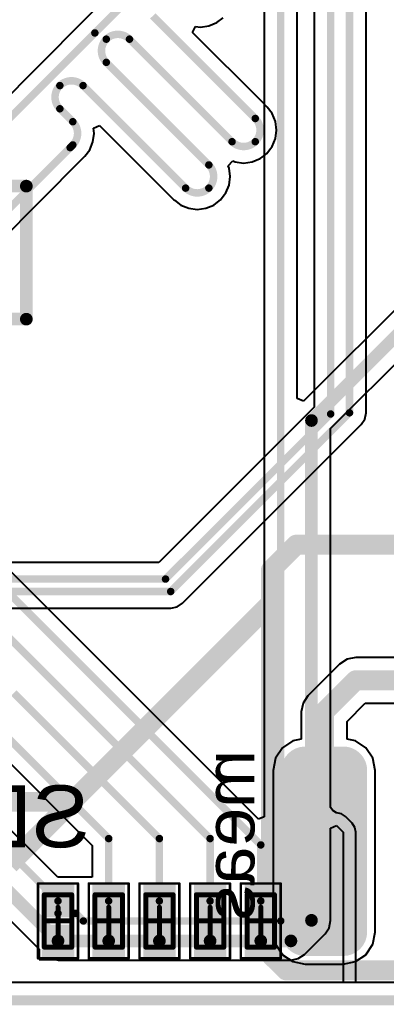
# Model space of a CAD drawing. Header units: millimetres. Extents: x 9.6 to 105, y 7.6 to 66.9.
# Drawn here: x 56.64 to 63.98, y 8.34 to 28.1 of the extents above; entities that cross this region are included whole.
import ezdxf

# ---------------------------------------------------------------- set-up
doc = ezdxf.new("R2010")
doc.units = ezdxf.units.MM
for name, color, linetype in [('BottomLayer', 5, 'Continuous'), ('BottomOverlay', 54, 'Continuous'), ('BottomPaste', 16, 'Continuous'), ('BottomSolder', 6, 'Continuous'), ('KeepOutLayer', 6, 'Continuous'), ('Mechanical13', 56, 'Continuous'), ('Mechanical15', 56, 'Continuous'), ('TopLayer', 1, 'Continuous'), ('TopPaste', 8, 'Continuous'), ('TopSolder', 216, 'Continuous')]:
    doc.layers.add(name, color=color, linetype=linetype)
doc.styles.add('Arial', font='arial.ttf', dxfattribs={"height": 0.2})

msp = doc.modelspace()

# ---------------------------------------------------------------- hatches: boundary and pattern name
at = {"layer": 'BottomLayer'}
h = msp.add_hatch(color=5, dxfattribs=at)
edge = h.paths.add_edge_path()
edge.add_arc((63.11899999999999, 9.811003999999999), 0.3809999999999999, 270, 360)
edge.add_line((63.49999999999999, 9.811003999999999), (63.49999999999999, 13.048996))
edge.add_arc((63.11899999999999, 13.048996), 0.3809999999999999, 0, 90)
edge.add_line((63.11899999999999, 13.429996), (62.357, 13.429996))
edge.add_arc((62.357, 13.048996), 0.3809999999999999, 90, 180)
edge.add_line((61.976, 13.048996), (61.976, 9.811003999999999))
edge.add_arc((62.357, 9.811003999999999), 0.3809999999999999, 180, 270)
edge.add_line((62.357, 9.430003999999998), (63.11899999999999, 9.430003999999998))
at = {"layer": 'BottomPaste'}
h = msp.add_hatch(color=16, dxfattribs=at)
edge = h.paths.add_edge_path()
edge.add_arc((63.11899999999999, 9.811003999999999), 0.3310001, 270, 360)
edge.add_line((63.45000009999999, 9.811003999999999), (63.45000009999999, 13.048996))
edge.add_arc((63.11899999999999, 13.048996), 0.3310001, 0, 90)
edge.add_line((63.11899999999999, 13.3799961), (62.357, 13.3799961))
edge.add_arc((62.357, 13.048996), 0.3310001, 90, 180)
edge.add_line((62.0259999, 13.048996), (62.0259999, 9.811003999999999))
edge.add_arc((62.357, 9.811003999999999), 0.3310001, 180, 270)
edge.add_line((62.357, 9.480003899999998), (63.11899999999999, 9.480003899999998))
at = {"layer": 'BottomSolder'}
h = msp.add_hatch(color=6, dxfattribs=at)
edge = h.paths.add_edge_path()
edge.add_arc((63.11899999999999, 9.811003999999999), 0.4809997999999999, 270, 360)
edge.add_line((63.59999979999999, 9.811003999999999), (63.59999979999999, 13.048996))
edge.add_arc((63.11899999999999, 13.048996), 0.4809997999999999, 0, 90.00000000000169)
edge.add_line((63.11899999999999, 13.5299958), (62.357, 13.5299958))
edge.add_arc((62.357, 13.048996), 0.4809997999999999, 90, 180)
edge.add_line((61.8760002, 13.048996), (61.8760002, 9.811003999999999))
edge.add_arc((62.357, 9.811003999999999), 0.4809997999999999, 180, 269.9999999999984)
edge.add_line((62.357, 9.3300042), (63.11899999999999, 9.3300042))
at = {"layer": 'TopLayer'}
for points in [[(57.17900045, 10.65799875), (57.62899955, 10.65799875), (57.62899955, 10.20799965), (57.17900045, 10.20799965)], [(58.19500044999999, 10.65799875), (58.64499955, 10.65799875), (58.64499955, 10.20799965), (58.19500044999999, 10.20799965)], [(59.21100045, 10.65799875), (59.66099955, 10.65799875), (59.66099955, 10.20799965), (59.21100045, 10.20799965)], [(60.22700045, 10.65799875), (60.67699955, 10.65799875), (60.67699955, 10.20799965), (60.22700045, 10.20799965)], [(61.24300045, 10.65799875), (61.69299955, 10.65799875), (61.69299955, 10.20799965), (61.24300045, 10.20799965)], [(57.17900045, 9.85800035), (57.62899955, 9.85800035), (57.62899955, 9.40800125), (57.17900045, 9.40800125)], [(58.19500044999999, 9.85800035), (58.64499955, 9.85800035), (58.64499955, 9.40800125), (58.19500044999999, 9.40800125)], [(59.21100045, 9.85800035), (59.66099955, 9.85800035), (59.66099955, 9.40800125), (59.21100045, 9.40800125)], [(60.22700045, 9.85800035), (60.67699955, 9.85800035), (60.67699955, 9.40800125), (60.22700045, 9.40800125)], [(61.24300045, 9.85800035), (61.69299955, 9.85800035), (61.69299955, 9.40800125), (61.24300045, 9.40800125)]]:
    msp.add_hatch(color=1, dxfattribs=at).paths.add_polyline_path(points)
at = {"layer": 'TopPaste'}
for points in [[(57.22900035, 10.60799885), (57.57899964999999, 10.60799885), (57.57899964999999, 10.25799955), (57.22900035, 10.25799955)], [(58.24500034999999, 10.60799885), (58.59499964999999, 10.60799885), (58.59499964999999, 10.25799955), (58.24500034999999, 10.25799955)], [(59.26100034999999, 10.60799885), (59.61099965, 10.60799885), (59.61099965, 10.25799955), (59.26100034999999, 10.25799955)], [(60.27700034999999, 10.60799885), (60.62699964999999, 10.60799885), (60.62699964999999, 10.25799955), (60.27700034999999, 10.25799955)], [(61.29300034999999, 10.60799885), (61.64299964999999, 10.60799885), (61.64299964999999, 10.25799955), (61.29300034999999, 10.25799955)], [(57.22900035, 9.80800045), (57.57899964999999, 9.80800045), (57.57899964999999, 9.45800115), (57.22900035, 9.45800115)], [(58.24500034999999, 9.80800045), (58.59499964999999, 9.80800045), (58.59499964999999, 9.45800115), (58.24500034999999, 9.45800115)], [(59.26100034999999, 9.80800045), (59.61099965, 9.80800045), (59.61099965, 9.45800115), (59.26100034999999, 9.45800115)], [(60.27700034999999, 9.80800045), (60.62699964999999, 9.80800045), (60.62699964999999, 9.45800115), (60.27700034999999, 9.45800115)], [(61.29300034999999, 9.80800045), (61.64299964999999, 9.80800045), (61.64299964999999, 9.45800115), (61.29300034999999, 9.45800115)]]:
    msp.add_hatch(color=8, dxfattribs=at).paths.add_polyline_path(points)
at = {"layer": 'TopSolder'}
for points in [[(57.07900064999999, 10.75799855), (57.72899935, 10.75799855), (57.72899935, 10.10799985), (57.07900064999999, 10.10799985)], [(58.09500065, 10.75799855), (58.74499935, 10.75799855), (58.74499935, 10.10799985), (58.09500065, 10.10799985)], [(59.11100064999999, 10.75799855), (59.76099934999999, 10.75799855), (59.76099934999999, 10.10799985), (59.11100064999999, 10.10799985)], [(60.12700065, 10.75799855), (60.77699934999999, 10.75799855), (60.77699934999999, 10.10799985), (60.12700065, 10.10799985)], [(61.14300065, 10.75799855), (61.79299935, 10.75799855), (61.79299935, 10.10799985), (61.14300065, 10.10799985)], [(57.07900064999999, 9.95800015), (57.72899935, 9.95800015), (57.72899935, 9.308001449999999), (57.07900064999999, 9.308001449999999)], [(58.09500065, 9.95800015), (58.74499935, 9.95800015), (58.74499935, 9.308001449999999), (58.09500065, 9.308001449999999)], [(59.11100064999999, 9.95800015), (59.76099934999999, 9.95800015), (59.76099934999999, 9.308001449999999), (59.11100064999999, 9.308001449999999)], [(60.12700065, 9.95800015), (60.77699934999999, 9.95800015), (60.77699934999999, 9.308001449999999), (60.12700065, 9.308001449999999)], [(61.14300065, 9.95800015), (61.79299935, 9.95800015), (61.79299935, 9.308001449999999), (61.14300065, 9.308001449999999)]]:
    msp.add_hatch(color=216, dxfattribs=at).paths.add_polyline_path(points)

# ---------------------------------------------------------------- linework, layer by layer
at = {"layer": 'BottomLayer'}
for p, q in [((61.31659059999999, 31.47910138), (57.90827636, 28.0707846)), ((62.53764734, 29.79358024), (62.53764734, 20.33426972)), ((63.57736586, 20.220432), (63.57736586, 28.43251362)), ((57.90826874, 28.07077952), (56.14535634, 26.30786458)), ((57.90827636, 28.0707846), (57.90826874, 28.07077952)), ((60.5891346, 28.04381234), (60.71706424, 28.14197572)), ((60.09869869999999, 27.84848634), (60.15801786, 27.96877312)), ((60.15801786, 27.96877312), (60.2593156, 27.95543812)), ((60.2593156, 27.95543812), (60.43004424, 27.97791458)), ((60.43004424, 27.97791458), (60.5891346, 28.04381234)), ((61.50195979999999, 26.44522778), (60.09869869999999, 27.84848634)), ((61.59175895999999, 26.3554337), (61.50195979999999, 26.44522778)), ((61.59176657999999, 26.35542608), (61.59175895999999, 26.3554337)), ((61.59176404, 26.35542354), (61.59176657999999, 26.35542608)), ((61.59177166, 26.35541592), (61.59176404, 26.35542354)), ((61.59784734, 26.34632272), (61.59177166, 26.35541592)), ((61.69608438, 26.21830164), (61.59784734, 26.34632272)), ((61.76198214, 26.05920874), (61.69608438, 26.21830164)), ((58.11396555999999, 25.92470812), (58.23425487999999, 25.98402728)), ((58.12730055999999, 25.82342308), (58.11396555999999, 25.92470812)), ((58.23425487999999, 25.98402728), (59.72731767999999, 24.49096194)), ((61.7844586, 25.8884801), (61.76198214, 26.05920874)), ((61.76198214, 25.71775146), (61.7844586, 25.8884801)), ((58.10482409999999, 25.65269444), (58.12730055999999, 25.82342308)), ((61.69608438, 25.55865856), (61.76198214, 25.71775146)), ((57.9407655, 25.36567952), (58.03892634, 25.49360408)), ((58.03892634, 25.49360408), (58.10482409999999, 25.65269444)), ((61.59179198, 25.42157476), (61.66502272, 25.51818112)), ((61.66502272, 25.51818112), (61.69608438, 25.55865856)), ((56.21640522, 23.63827124), (57.88159366, 25.30345968)), ((57.88159366, 25.30345968), (57.88159874, 25.3034673)), ((57.88159874, 25.3034673), (57.93460854, 25.35647456)), ((57.93460854, 25.35647456), (57.93461361999999, 25.35646948)), ((57.93461361999999, 25.35646948), (57.93461869999999, 25.35647456)), ((57.93461616, 25.35648218), (57.93462886, 25.35649488)), ((57.93461869999999, 25.35647456), (57.93461616, 25.35648218)), ((57.93462886, 25.35649488), (57.9407655, 25.36567952)), ((61.29554416, 25.25131348), (61.45463452, 25.31721124)), ((61.45463452, 25.31721124), (61.49510941999999, 25.34826782)), ((61.49510941999999, 25.34826782), (61.59175133999999, 25.42152396)), ((61.59175133999999, 25.42152396), (61.59175895999999, 25.42151888)), ((61.59175895999999, 25.42151888), (61.59177166, 25.42153158)), ((61.59176912, 25.42153412), (61.59179198, 25.42157476)), ((61.59177166, 25.42153158), (61.59176912, 25.42153412)), ((60.81343184, 25.1721112), (60.91063256, 25.26931192)), ((60.83143027999999, 25.12865688), (60.81343184, 25.1721112)), ((60.85390673999999, 24.95792824), (60.83143027999999, 25.12865688)), ((60.91063256, 25.26931192), (60.95408687999999, 25.25131348)), ((60.95408687999999, 25.25131348), (61.12481552, 25.22883702)), ((61.12481552, 25.22883702), (61.29554416, 25.25131348)), ((60.83143027999999, 24.7871996), (60.85390673999999, 24.95792824)), ((60.76553251999999, 24.62810924), (60.83143027999999, 24.7871996)), ((60.66124012, 24.4910229), (60.73447086, 24.58762926)), ((60.73447086, 24.58762926), (60.76553251999999, 24.62810924)), ((59.72731767999999, 24.49096194), (59.73659376, 24.48476434)), ((59.73659376, 24.48476434), (59.86444211999999, 24.38665938)), ((59.86444211999999, 24.38665938), (60.02353502, 24.32076162)), ((60.02353502, 24.32076162), (60.19426366, 24.29828516)), ((60.19426366, 24.29828516), (60.36499229999999, 24.32076162)), ((60.36499229999999, 24.32076162), (60.52408519999999, 24.38665938)), ((60.52408519999999, 24.38665938), (60.56455756, 24.41771596)), ((60.56455756, 24.41771596), (60.66119948, 24.4909721)), ((60.66119948, 24.4909721), (60.6612071, 24.49096702)), ((60.6612071, 24.49096702), (60.6612198, 24.49097972)), ((60.66121725999999, 24.49098226), (60.66124012, 24.4910229)), ((60.6612198, 24.49097972), (60.66121725999999, 24.49098226)), ((62.53764734, 20.33426972), (59.42173282, 17.21835266)), ((63.55214111999999, 20.09362504), (63.57736586, 20.220432)), ((59.89687791999999, 16.40269008), (63.48030992, 19.98611954)), ((63.48030992, 19.98611954), (63.55214111999999, 20.09362504)), ((59.42173282, 17.21835266), (55.96935466, 17.21835266)), ((59.78937749999999, 16.33085888), (59.89687791999999, 16.40269008)), ((42.93625651999999, 16.30563414), (59.662568, 16.30563414)), ((59.662568, 16.30563414), (59.78937749999999, 16.33085888)), ((63.19741996, 15.28289044), (63.04856833999999, 15.18343166)), ((63.373, 15.31781544), (63.19741996, 15.28289044)), ((64.32595212, 15.31781544), (63.373, 15.31781544)), ((63.04856833999999, 15.18343166), (62.41356833999999, 14.54843166)), ((62.41356833999999, 14.54843166), (62.31410956, 14.39958258)), ((62.31410956, 14.39958258), (62.27918456, 14.224)), ((63.19681543999999, 14.03395212), (63.56304788, 14.40018456)), ((63.56304788, 14.40018456), (64.51599999999999, 14.40018456)), ((62.27918456, 14.224), (62.27918456, 13.67687892)), ((63.19681543999999, 13.67687892), (63.19681543999999, 14.03395212)), ((62.11079525999999, 13.64338394), (61.90207584, 13.50392016)), ((62.27918456, 13.67687892), (62.11079525999999, 13.64338394)), ((63.36520474, 13.64338394), (63.19681543999999, 13.67687892)), ((63.57392416, 13.50392016), (63.36520474, 13.64338394)), ((61.90207584, 13.50392016), (61.76261206, 13.29520074)), ((63.71338794, 13.29520074), (63.57392416, 13.50392016)), ((61.76261206, 13.29520074), (61.71363831999999, 13.048996)), ((63.76236168, 13.048996), (63.71338794, 13.29520074)), ((61.71363831999999, 13.048996), (61.71363831999999, 9.811003999999999)), ((63.76236168, 9.811003999999999), (63.76236168, 13.048996)), ((61.71363831999999, 9.811003999999999), (61.76261206, 9.56479926)), ((63.71338794, 9.56479926), (63.76236168, 9.811003999999999)), ((61.76261206, 9.56479926), (61.90207584, 9.35607984)), ((63.57392416, 9.35607984), (63.71338794, 9.56479926)), ((61.90207584, 9.35607984), (62.11079525999999, 9.21661606)), ((63.36520474, 9.21661606), (63.57392416, 9.35607984)), ((62.11079525999999, 9.21661606), (62.357, 9.167642319999999)), ((62.357, 9.167642319999999), (63.11899999999999, 9.167642319999999)), ((63.11899999999999, 9.167642319999999), (63.36520474, 9.21661606)), ((101.2614307, 8.7988521), (13.29262264, 8.7988521))]:
    msp.add_line(p, q, dxfattribs=at)
for points, const_width in [([(58.1425812, 27.8364696), (61.8361476, 31.530036)], 0.1499997), ([(62.8690132, 20.1970132), (62.8690132, 30.1030132)], 0.1499997), ([(63.246, 20.220432), (63.246, 28.5697676)], 0.1499997), ([(59.30173559999999, 28.1768296), (61.35745919999999, 26.121106)], 0.1499997), ([(56.37372519999999, 26.0676136), (58.1425812, 27.8364696)], 0.1499997), ([(58.8364584, 27.7115524), (60.892182, 25.6558288)], 0.1499997), ([(58.3711812, 27.2462752), (60.4269048, 25.1905516)], 0.1499997), ([(57.4406268, 26.780998), (57.44067759999999, 26.780998)], 0.1499997), ([(57.905904, 26.780998), (59.9616276, 24.7252744)], 0.1499997), ([(57.4406268, 26.3157208), (57.7003164, 26.056082)], 0.1499997), ([(55.499, 23.3894884), (57.6472812, 25.5377696)], 0.1499997), ([(57.6472812, 25.5377696), (57.7003164, 25.5908048)], 0.1499997), ([(59.55898679999999, 16.8869868), (62.8690132, 20.1970132)], 0.1499997), ([(59.662568, 16.637), (63.246, 20.220432)], 0.1499997), ([(61.67119999999999, 17.0688), (62.17919999999999, 17.5768)], 0.3999992), ([(62.17919999999999, 17.5768), (68.646802, 17.5768)], 0.3999992), ([(61.67119999999999, 16.4084), (61.67119999999999, 17.0688)], 0.3999992), ([(46.58761319999999, 16.8869868), (59.55898679999999, 16.8869868)], 0.1499997), ([(42.799, 16.637), (59.662568, 16.637)], 0.1499997), ([(57.68339999999999, 12.4206), (61.67119999999999, 16.4084)], 0.3999992), ([(61.67119999999999, 9.347199999999999), (61.67119999999999, 16.4084)], 0.3999992), ([(62.738, 14.224), (63.373, 14.859)], 0.3999992), ([(63.373, 14.859), (64.51599999999999, 14.859)], 0.3999992), ([(62.738, 11.43), (62.738, 14.224)], 0.3999992), ([(39.4208, 12.4206), (57.68339999999999, 12.4206)], 0.3999992), ([(56.4308244, 11.1680244), (57.68339999999999, 12.4206)], 0.3999992), ([(61.67119999999999, 9.347199999999999), (61.97599999999999, 9.042399999999999)], 0.3999992), ([(61.97599999999999, 9.042399999999999), (66.4464, 9.042399999999999)], 0.3999992)]:
    msp.add_lwpolyline(points, dxfattribs=dict(at, const_width=const_width))
for points, const_width in [([(58.10508064, 27.8364696, 1), (58.18008175999999, 27.8364696, 1)], 0.07499858), ([(58.10508064, 27.8364696, 1), (58.18008175999999, 27.8364696, 1)], 0.07499858), ([(58.33370095999999, 27.71153716, 1), (58.40870208, 27.71153716, 1)], 0.07499858), ([(58.3337035, 27.7115397, 1), (58.40870462, 27.7115397, 1)], 0.07499858), ([(58.79895784, 27.7115524, 1), (58.87395896, 27.7115524, 1)], 0.07499858), ([(58.79897561999999, 27.7115397, 1), (58.87397674, 27.7115397, 1)], 0.07499858), ([(58.33368063999999, 27.2462752, 1), (58.40868175999999, 27.2462752, 1)], 0.07499858), ([(58.3337035, 27.24626758, 1), (58.40870462, 27.24626758, 1)], 0.07499858), ([(57.40312624, 26.780998, 1), (57.47812736, 26.780998, 1)], 0.07499858), ([(57.40314656, 26.78098276, 1), (57.47814767999999, 26.78098276, 1)], 0.07499858), ([(57.40315163999999, 26.78098784, 1), (57.47815275999999, 26.78098784, 1)], 0.07499858), ([(57.40317704, 26.780998, 1), (57.47817816, 26.780998, 1)], 0.07499858), ([(57.86840343999999, 26.780998, 1), (57.94340456, 26.780998, 1)], 0.07499858), ([(57.86842376, 26.78098784, 1), (57.94342488, 26.78098784, 1)], 0.07499858), ([(57.40312624, 26.3157208, 1), (57.47812736, 26.3157208, 1)], 0.07499858), ([(57.40314909999999, 26.31571318, 1), (57.47815022, 26.31571318, 1)], 0.07499858), ([(57.66279805999999, 26.05605914, 1), (57.73779918, 26.05605914, 1)], 0.07499858), ([(57.66281584, 26.056082, 1), (57.73781695999999, 26.056082, 1)], 0.07499858), ([(61.31995355999999, 26.12111616, 1), (61.39495468, 26.12111616, 1)], 0.07499858), ([(61.31995864, 26.121106, 1), (61.39495976, 26.121106, 1)], 0.07499858), ([(60.8546789, 25.6558415, 1), (60.92968001999999, 25.6558415, 1)], 0.07499858), ([(60.85468144, 25.6558288, 1), (60.92968255999999, 25.6558288, 1)], 0.07499858), ([(61.31994848, 25.65583896, 1), (61.39494959999999, 25.65583896, 1)], 0.07499858), ([(61.31995355999999, 25.65584404, 1), (61.39495468, 25.65584404, 1)], 0.07499858), ([(57.60978064, 25.5377696, 1), (57.68478176, 25.5377696, 1)], 0.07499858), ([(57.60978064, 25.5377696, 1), (57.68478176, 25.5377696, 1)], 0.07499858), ([(57.66279805999999, 25.59078702, 1), (57.73779918, 25.59078702, 1)], 0.07499858), ([(57.66281584, 25.5908048, 1), (57.73781695999999, 25.5908048, 1)], 0.07499858), ([(60.3894017, 25.1905643, 1), (60.46440282, 25.1905643, 1)], 0.07499858), ([(60.38940423999999, 25.1905516, 1), (60.46440535999999, 25.1905516, 1)], 0.07499858), ([(59.92412703999999, 24.72528964, 1), (59.99912816, 24.72528964, 1)], 0.07499858), ([(59.92412703999999, 24.7252744, 1), (59.99912816, 24.7252744, 1)], 0.07499858), ([(60.38939661999999, 24.7252871, 1), (60.46439774, 24.7252871, 1)], 0.07499858), ([(60.3894017, 24.72529218, 1), (60.46440282, 24.72529218, 1)], 0.07499858), ([(62.83151263999999, 20.1970132, 1), (62.90651376, 20.1970132, 1)], 0.07499858), ([(62.83151263999999, 20.1970132, 1), (62.90651376, 20.1970132, 1)], 0.07499858), ([(63.20849944, 20.220432, 1), (63.28350055999999, 20.220432, 1)], 0.07499858), ([(63.20849944, 20.220432, 1), (63.28350055999999, 20.220432, 1)], 0.07499858), ([(62.0792002, 17.5768, 1), (62.2791998, 17.5768, 1)], 0.1999996), ([(62.0792002, 17.5768, 1), (62.2791998, 17.5768, 1)], 0.1999996), ([(61.57120019999999, 17.0688, 1), (61.7711998, 17.0688, 1)], 0.1999996), ([(61.57120019999999, 17.0688, 1), (61.7711998, 17.0688, 1)], 0.1999996), ([(59.52148623999999, 16.8869868, 1), (59.59648736, 16.8869868, 1)], 0.07499858), ([(59.52148623999999, 16.8869868, 1), (59.59648736, 16.8869868, 1)], 0.07499858), ([(59.62506744, 16.637, 1), (59.70006856, 16.637, 1)], 0.07499858), ([(59.62506744, 16.637, 1), (59.70006856, 16.637, 1)], 0.07499858), ([(61.57120019999999, 16.4084, 1), (61.7711998, 16.4084, 1)], 0.1999996), ([(61.57120019999999, 16.4084, 1), (61.7711998, 16.4084, 1)], 0.1999996), ([(61.57120019999999, 16.4084, 1), (61.7711998, 16.4084, 1)], 0.1999996), ([(63.2730002, 14.859, 1), (63.4729998, 14.859, 1)], 0.1999996), ([(63.2730002, 14.859, 1), (63.4729998, 14.859, 1)], 0.1999996), ([(62.6380002, 14.224, 1), (62.83799979999999, 14.224, 1)], 0.1999996), ([(62.6380002, 14.224, 1), (62.83799979999999, 14.224, 1)], 0.1999996), ([(57.58340019999999, 12.4206, 1), (57.7833998, 12.4206, 1)], 0.1999996), ([(57.58340019999999, 12.4206, 1), (57.7833998, 12.4206, 1)], 0.1999996), ([(57.58340019999999, 12.4206, 1), (57.7833998, 12.4206, 1)], 0.1999996), ([(62.6380002, 11.43, 1), (62.83799979999999, 11.43, 1)], 0.1999996), ([(61.57120019999999, 9.347199999999999, 1), (61.7711998, 9.347199999999999, 1)], 0.1999996), ([(61.57120019999999, 9.347199999999999, 1), (61.7711998, 9.347199999999999, 1)], 0.1999996), ([(61.87600019999999, 9.042399999999999, 1), (62.0759998, 9.042399999999999, 1)], 0.1999996), ([(61.87600019999999, 9.042399999999999, 1), (62.0759998, 9.042399999999999, 1)], 0.1999996)]:
    msp.add_lwpolyline(points, format="xyb", close=True, dxfattribs=dict(at, const_width=const_width))
at = {"layer": 'BottomLayer', "const_width": 0.1499997}
for points in [[(58.37120406, 27.7115397, -0.4142135623730951), (58.83647617999999, 27.7115397)], [(58.37120406, 27.24626758, -0.4142103644684597), (58.37120151999999, 27.71153716)], [(57.4406522, 26.78098784, -0.4142135623730951), (57.90592432, 26.78098784)], [(57.44064966, 26.31571318, -0.4142103644684597), (57.44064712, 26.78098276)], [(57.70029862, 26.05605914, -0.4142103644684592), (57.70029862, 25.59078702)], [(61.35745411999999, 26.12111616, -0.4142135623730951), (61.35745411999999, 25.65584404)], [(61.35744903999999, 25.65583896, -0.4142103644684598), (60.89217945999999, 25.6558415)], [(60.42690226, 25.1905643, -0.4142135623730951), (60.42690226, 24.72529218)], [(60.42689718, 24.7252871, -0.4142103644684598), (59.9616276, 24.72528964)]]:
    msp.add_lwpolyline(points, format="xyb", dxfattribs=at)
at = {"layer": 'BottomOverlay', "const_width": 0.254}
for points in [[(45.08499999999999, 24.765), (56.76899999999999, 24.765)], [(56.76899999999999, 22.098), (56.76899999999999, 24.765)], [(45.08499999999999, 22.098), (56.76899999999999, 22.098)]]:
    msp.add_lwpolyline(points, dxfattribs=at)
at = {"layer": 'BottomOverlay', "const_width": 0.127}
for points in [[(56.70549999999999, 24.765, 1), (56.83249999999999, 24.765, 1)], [(56.70549999999999, 24.765, 1), (56.83249999999999, 24.765, 1)], [(56.70549999999999, 22.098, 1), (56.83249999999999, 22.098, 1)], [(56.70549999999999, 22.098, 1), (56.83249999999999, 22.098, 1)]]:
    msp.add_lwpolyline(points, format="xyb", close=True, dxfattribs=at)
at = {"layer": 'KeepOutLayer', "const_width": 0.1999996}
msp.add_lwpolyline([(13.2770372, 8.4419948), (101.2770136, 8.4419948)], dxfattribs=at)
at = {"layer": 'Mechanical13', "const_width": 0.0999998}
for points in [[(57.1290196, 10.558018), (57.6789804, 10.558018)], [(57.1290196, 9.507982), (57.1290196, 10.558018)], [(57.6789804, 9.507982), (57.6789804, 10.558018)], [(58.1450196, 10.558018), (58.6949804, 10.558018)], [(58.1450196, 9.507982), (58.1450196, 10.558018)], [(58.6949804, 9.507982), (58.6949804, 10.558018)], [(59.1610196, 10.558018), (59.7109804, 10.558018)], [(59.1610196, 9.507982), (59.1610196, 10.558018)], [(59.7109804, 9.507982), (59.7109804, 10.558018)], [(60.1770196, 10.558018), (60.7269804, 10.558018)], [(60.1770196, 9.507982), (60.1770196, 10.558018)], [(60.7269804, 9.507982), (60.7269804, 10.558018)], [(61.1930196, 10.558018), (61.7429804, 10.558018)], [(61.1930196, 9.507982), (61.1930196, 10.558018)], [(61.7429804, 9.507982), (61.7429804, 10.558018)], [(57.1290196, 9.507982), (57.6789804, 9.507982)], [(58.1450196, 9.507982), (58.6949804, 9.507982)], [(59.1610196, 9.507982), (59.7109804, 9.507982)], [(60.1770196, 9.507982), (60.7269804, 9.507982)], [(61.1930196, 9.507982), (61.7429804, 9.507982)]]:
    msp.add_lwpolyline(points, dxfattribs=at)
at = {"layer": 'Mechanical13', "const_width": 0.0499999}
for points in [[(57.10402092, 10.558018, 1), (57.15401828, 10.558018, 1)], [(57.10402092, 10.558018, 1), (57.15401828, 10.558018, 1)], [(57.65398172, 10.558018, 1), (57.70397908, 10.558018, 1)], [(57.65398172, 10.558018, 1), (57.70397908, 10.558018, 1)], [(58.12002091999999, 10.558018, 1), (58.17001828, 10.558018, 1)], [(58.12002091999999, 10.558018, 1), (58.17001828, 10.558018, 1)], [(58.66998172, 10.558018, 1), (58.71997907999999, 10.558018, 1)], [(58.66998172, 10.558018, 1), (58.71997907999999, 10.558018, 1)], [(59.13602092, 10.558018, 1), (59.18601828, 10.558018, 1)], [(59.13602092, 10.558018, 1), (59.18601828, 10.558018, 1)], [(59.68598172, 10.558018, 1), (59.73597908, 10.558018, 1)], [(59.68598172, 10.558018, 1), (59.73597908, 10.558018, 1)], [(60.15202092, 10.558018, 1), (60.20201828, 10.558018, 1)], [(60.15202092, 10.558018, 1), (60.20201828, 10.558018, 1)], [(60.70198172, 10.558018, 1), (60.75197908, 10.558018, 1)], [(60.70198172, 10.558018, 1), (60.75197908, 10.558018, 1)], [(61.16802092, 10.558018, 1), (61.21801828, 10.558018, 1)], [(61.16802092, 10.558018, 1), (61.21801828, 10.558018, 1)], [(61.71798172, 10.558018, 1), (61.76797908, 10.558018, 1)], [(61.71798172, 10.558018, 1), (61.76797908, 10.558018, 1)], [(57.10402092, 9.507982, 1), (57.15401828, 9.507982, 1)], [(57.10402092, 9.507982, 1), (57.15401828, 9.507982, 1)], [(57.65398172, 9.507982, 1), (57.70397908, 9.507982, 1)], [(57.65398172, 9.507982, 1), (57.70397908, 9.507982, 1)], [(58.12002091999999, 9.507982, 1), (58.17001828, 9.507982, 1)], [(58.12002091999999, 9.507982, 1), (58.17001828, 9.507982, 1)], [(58.66998172, 9.507982, 1), (58.71997907999999, 9.507982, 1)], [(58.66998172, 9.507982, 1), (58.71997907999999, 9.507982, 1)], [(59.13602092, 9.507982, 1), (59.18601828, 9.507982, 1)], [(59.13602092, 9.507982, 1), (59.18601828, 9.507982, 1)], [(59.68598172, 9.507982, 1), (59.73597908, 9.507982, 1)], [(59.68598172, 9.507982, 1), (59.73597908, 9.507982, 1)], [(60.15202092, 9.507982, 1), (60.20201828, 9.507982, 1)], [(60.15202092, 9.507982, 1), (60.20201828, 9.507982, 1)], [(60.70198172, 9.507982, 1), (60.75197908, 9.507982, 1)], [(60.70198172, 9.507982, 1), (60.75197908, 9.507982, 1)], [(61.16802092, 9.507982, 1), (61.21801828, 9.507982, 1)], [(61.16802092, 9.507982, 1), (61.21801828, 9.507982, 1)], [(61.71798172, 9.507982, 1), (61.76797908, 9.507982, 1)], [(61.71798172, 9.507982, 1), (61.76797908, 9.507982, 1)]]:
    msp.add_lwpolyline(points, format="xyb", close=True, dxfattribs=at)
at = {"layer": 'Mechanical15'}
for points, const_width in [([(57.00400079999999, 10.7830112), (57.8039992, 10.7830112)], 0.0499999), ([(57.00400079999999, 9.2829888), (57.00400079999999, 10.7830112)], 0.0499999), ([(57.8039992, 9.2829888), (57.8039992, 10.7830112)], 0.0499999), ([(58.0200008, 10.7830112), (58.8199992, 10.7830112)], 0.0499999), ([(58.0200008, 9.2829888), (58.0200008, 10.7830112)], 0.0499999), ([(58.8199992, 9.2829888), (58.8199992, 10.7830112)], 0.0499999), ([(59.0360008, 10.7830112), (59.8359992, 10.7830112)], 0.0499999), ([(59.0360008, 9.2829888), (59.0360008, 10.7830112)], 0.0499999), ([(59.8359992, 9.2829888), (59.8359992, 10.7830112)], 0.0499999), ([(60.05200079999999, 10.7830112), (60.8519992, 10.7830112)], 0.0499999), ([(60.05200079999999, 9.2829888), (60.05200079999999, 10.7830112)], 0.0499999), ([(60.8519992, 9.2829888), (60.8519992, 10.7830112)], 0.0499999), ([(61.0680008, 10.7830112), (61.86799919999999, 10.7830112)], 0.0499999), ([(61.0680008, 9.2829888), (61.0680008, 10.7830112)], 0.0499999), ([(61.86799919999999, 9.2829888), (61.86799919999999, 10.7830112)], 0.0499999), ([(57.40399999999999, 9.758019599999999), (57.40399999999999, 10.3079804)], 0.0999998), ([(58.41999999999999, 9.758019599999999), (58.41999999999999, 10.3079804)], 0.0999998), ([(59.43599999999999, 9.758019599999999), (59.43599999999999, 10.3079804)], 0.0999998), ([(60.45199999999999, 9.758019599999999), (60.45199999999999, 10.3079804)], 0.0999998), ([(61.468, 9.758019599999999), (61.468, 10.3079804)], 0.0999998), ([(57.1290196, 10.033), (57.6789804, 10.033)], 0.0999998), ([(58.1450196, 10.033), (58.6949804, 10.033)], 0.0999998), ([(59.1610196, 10.033), (59.7109804, 10.033)], 0.0999998), ([(60.1770196, 10.033), (60.7269804, 10.033)], 0.0999998), ([(61.1930196, 10.033), (61.7429804, 10.033)], 0.0999998), ([(57.00400079999999, 9.2829888), (57.8039992, 9.2829888)], 0.0499999), ([(58.0200008, 9.2829888), (58.8199992, 9.2829888)], 0.0499999), ([(59.0360008, 9.2829888), (59.8359992, 9.2829888)], 0.0499999), ([(60.05200079999999, 9.2829888), (60.8519992, 9.2829888)], 0.0499999), ([(61.0680008, 9.2829888), (61.86799919999999, 9.2829888)], 0.0499999)]:
    msp.add_lwpolyline(points, dxfattribs=dict(at, const_width=const_width))
for points, const_width in [([(56.99150146, 10.7830112, 1), (57.01650014, 10.7830112, 1)], 0.02499868), ([(56.99150146, 10.7830112, 1), (57.01650014, 10.7830112, 1)], 0.02499868), ([(57.79149985999999, 10.7830112, 1), (57.81649853999999, 10.7830112, 1)], 0.02499868), ([(57.79149985999999, 10.7830112, 1), (57.81649853999999, 10.7830112, 1)], 0.02499868), ([(58.00750146, 10.7830112, 1), (58.03250014, 10.7830112, 1)], 0.02499868), ([(58.00750146, 10.7830112, 1), (58.03250014, 10.7830112, 1)], 0.02499868), ([(58.80749985999999, 10.7830112, 1), (58.83249854, 10.7830112, 1)], 0.02499868), ([(58.80749985999999, 10.7830112, 1), (58.83249854, 10.7830112, 1)], 0.02499868), ([(59.02350146, 10.7830112, 1), (59.04850014, 10.7830112, 1)], 0.02499868), ([(59.02350146, 10.7830112, 1), (59.04850014, 10.7830112, 1)], 0.02499868), ([(59.82349986, 10.7830112, 1), (59.84849853999999, 10.7830112, 1)], 0.02499868), ([(59.82349986, 10.7830112, 1), (59.84849853999999, 10.7830112, 1)], 0.02499868), ([(60.03950145999999, 10.7830112, 1), (60.06450013999999, 10.7830112, 1)], 0.02499868), ([(60.03950145999999, 10.7830112, 1), (60.06450013999999, 10.7830112, 1)], 0.02499868), ([(60.83949986, 10.7830112, 1), (60.86449854, 10.7830112, 1)], 0.02499868), ([(60.83949986, 10.7830112, 1), (60.86449854, 10.7830112, 1)], 0.02499868), ([(61.05550146, 10.7830112, 1), (61.08050013999999, 10.7830112, 1)], 0.02499868), ([(61.05550146, 10.7830112, 1), (61.08050013999999, 10.7830112, 1)], 0.02499868), ([(61.85549985999999, 10.7830112, 1), (61.88049854, 10.7830112, 1)], 0.02499868), ([(61.85549985999999, 10.7830112, 1), (61.88049854, 10.7830112, 1)], 0.02499868), ([(57.37900131999999, 10.3079804, 1), (57.42899868, 10.3079804, 1)], 0.0499999), ([(58.39500131999999, 10.3079804, 1), (58.44499867999999, 10.3079804, 1)], 0.0499999), ([(59.41100131999999, 10.3079804, 1), (59.46099868, 10.3079804, 1)], 0.0499999), ([(60.42700132, 10.3079804, 1), (60.47699867999999, 10.3079804, 1)], 0.0499999), ([(61.44300131999999, 10.3079804, 1), (61.49299867999999, 10.3079804, 1)], 0.0499999), ([(57.10402092, 10.033, 1), (57.15401828, 10.033, 1)], 0.0499999), ([(57.65398172, 10.033, 1), (57.70397908, 10.033, 1)], 0.0499999), ([(58.12002091999999, 10.033, 1), (58.17001828, 10.033, 1)], 0.0499999), ([(58.66998172, 10.033, 1), (58.71997907999999, 10.033, 1)], 0.0499999), ([(59.13602092, 10.033, 1), (59.18601828, 10.033, 1)], 0.0499999), ([(59.68598172, 10.033, 1), (59.73597908, 10.033, 1)], 0.0499999), ([(60.15202092, 10.033, 1), (60.20201828, 10.033, 1)], 0.0499999), ([(60.70198172, 10.033, 1), (60.75197908, 10.033, 1)], 0.0499999), ([(61.16802092, 10.033, 1), (61.21801828, 10.033, 1)], 0.0499999), ([(61.71798172, 10.033, 1), (61.76797908, 10.033, 1)], 0.0499999), ([(57.37900131999999, 9.758019599999999, 1), (57.42899868, 9.758019599999999, 1)], 0.0499999), ([(58.39500131999999, 9.758019599999999, 1), (58.44499867999999, 9.758019599999999, 1)], 0.0499999), ([(59.41100131999999, 9.758019599999999, 1), (59.46099868, 9.758019599999999, 1)], 0.0499999), ([(60.42700132, 9.758019599999999, 1), (60.47699867999999, 9.758019599999999, 1)], 0.0499999), ([(61.44300131999999, 9.758019599999999, 1), (61.49299867999999, 9.758019599999999, 1)], 0.0499999), ([(56.99150146, 9.2829888, 1), (57.01650014, 9.2829888, 1)], 0.02499868), ([(56.99150146, 9.2829888, 1), (57.01650014, 9.2829888, 1)], 0.02499868), ([(57.79149985999999, 9.2829888, 1), (57.81649853999999, 9.2829888, 1)], 0.02499868), ([(57.79149985999999, 9.2829888, 1), (57.81649853999999, 9.2829888, 1)], 0.02499868), ([(58.00750146, 9.2829888, 1), (58.03250014, 9.2829888, 1)], 0.02499868), ([(58.00750146, 9.2829888, 1), (58.03250014, 9.2829888, 1)], 0.02499868), ([(58.80749985999999, 9.2829888, 1), (58.83249854, 9.2829888, 1)], 0.02499868), ([(58.80749985999999, 9.2829888, 1), (58.83249854, 9.2829888, 1)], 0.02499868), ([(59.02350146, 9.2829888, 1), (59.04850014, 9.2829888, 1)], 0.02499868), ([(59.02350146, 9.2829888, 1), (59.04850014, 9.2829888, 1)], 0.02499868), ([(59.82349986, 9.2829888, 1), (59.84849853999999, 9.2829888, 1)], 0.02499868), ([(59.82349986, 9.2829888, 1), (59.84849853999999, 9.2829888, 1)], 0.02499868), ([(60.03950145999999, 9.2829888, 1), (60.06450013999999, 9.2829888, 1)], 0.02499868), ([(60.03950145999999, 9.2829888, 1), (60.06450013999999, 9.2829888, 1)], 0.02499868), ([(60.83949986, 9.2829888, 1), (60.86449854, 9.2829888, 1)], 0.02499868), ([(60.83949986, 9.2829888, 1), (60.86449854, 9.2829888, 1)], 0.02499868), ([(61.05550146, 9.2829888, 1), (61.08050013999999, 9.2829888, 1)], 0.02499868), ([(61.05550146, 9.2829888, 1), (61.08050013999999, 9.2829888, 1)], 0.02499868), ([(61.85549985999999, 9.2829888, 1), (61.88049854, 9.2829888, 1)], 0.02499868), ([(61.85549985999999, 9.2829888, 1), (61.88049854, 9.2829888, 1)], 0.02499868)]:
    msp.add_lwpolyline(points, format="xyb", close=True, dxfattribs=dict(at, const_width=const_width))
at = {"layer": 'TopLayer'}
for p, q in [((62.19936506, 20.50457672), (62.19936506, 29.5525952)), ((61.53663333999999, 29.41534122), (61.53663333999999, 12.1229247)), ((66.06816606, 24.19376924), (62.32636505999999, 20.45197078)), ((62.86838581999999, 19.9067801), (66.49919136, 23.53758818)), ((62.32636505999999, 20.45197078), (62.19936506, 20.50457672)), ((62.86838581999999, 12.30532972), (62.86838581999999, 19.9067801)), ((61.41930057999999, 12.0743218), (55.95538212, 17.53823772)), ((57.39762459999999, 10.90799698), (54.4033202, 13.90230138)), ((55.61574602, 14.01963414), (58.08863414, 11.54674348)), ((62.91110354, 12.24872074), (62.86838581999999, 12.30532972)), ((61.53663333999999, 12.1229247), (61.41930057999999, 12.0743218)), ((62.9857135, 12.19917804), (62.91110354, 12.24872074)), ((63.08326474, 12.17977498), (62.9857135, 12.19917804)), ((63.16595698, 12.12451982), (63.08326474, 12.17977498)), ((63.2992384, 11.9912384), (63.16595698, 12.12451982)), ((62.86838581999999, 11.89567852), (62.98571858, 11.94428142)), ((62.86838581999999, 10.0449888), (62.86838581999999, 11.89567852)), ((62.98571858, 11.94428142), (63.11899999999999, 11.811)), ((63.35449356, 11.90854616), (63.2992384, 11.9912384)), ((63.37389662, 11.811), (63.35449356, 11.90854616)), ((63.11899999999999, 11.811), (63.11899999999999, 8.7988521)), ((63.37389662, 8.7988521), (63.37389662, 11.811)), ((58.08863414, 11.54674348), (58.08863414, 10.90799698)), ((57.81800221999999, 10.90799698), (57.39762459999999, 10.90799698)), ((57.87899269999999, 10.90799952), (57.81800221999999, 10.90799698)), ((57.94500476, 10.90800206), (57.87899269999999, 10.90800206)), ((57.87899269999999, 10.90800206), (57.87899269999999, 10.90799952)), ((57.94500729999999, 10.90799698), (57.94500476, 10.90800206)), ((58.08863414, 10.90799698), (57.94500729999999, 10.90799698)), ((55.82878089999999, 10.66461418), (57.02900202, 9.4643956)), ((62.75580286, 9.77318594), (62.83912502, 9.89788978)), ((62.83912502, 9.89788978), (62.86838581999999, 10.0449888)), ((62.34381486, 9.36119794), (62.75579523999999, 9.77318086)), ((62.75579523999999, 9.77318086), (62.75580286, 9.77318594)), ((57.02900202, 9.4643956), (57.02900202, 9.25800282)), ((62.21911102, 9.27787578), (62.34381486, 9.36119794)), ((57.02900202, 9.25800282), (57.35679409999999, 9.25800282)), ((57.35679409999999, 9.25800282), (57.40399999999999, 9.24861244)), ((57.40399999999999, 9.24861244), (57.4040127, 9.24861498)), ((57.4040127, 9.24861498), (62.0719993, 9.24861498)), ((62.0719993, 9.24861498), (62.07201199999999, 9.24861244)), ((62.07201199999999, 9.24861244), (62.21911102, 9.27787578)), ((63.11899999999999, 8.7988521), (54.83351999999999, 8.7988521)), ((72.33573544, 8.7988521), (63.37389662, 8.7988521))]:
    msp.add_line(p, q, dxfattribs=at)
for points, const_width in [([(61.86799919999999, 10.033), (61.86799919999999, 29.5525952)], 0.1499997), ([(62.48399999999999, 20.066), (66.339974, 23.921974)], 0.254), ([(62.48399999999999, 10.0449888), (62.48399999999999, 20.066)], 0.254), ([(53.69559999999999, 18.4404), (60.45199999999999, 11.684)], 0.1499997), ([(55.499, 17.526), (61.468, 11.557)], 0.1499997), ([(56.5190132, 14.6009868), (59.43599999999999, 11.684)], 0.1499997), ([(55.75299999999999, 14.351), (58.41999999999999, 11.684)], 0.1499997), ([(53.73999919999999, 14.097), (57.40399999999999, 10.4329992)], 0.1499997), ([(58.41999999999999, 10.4329992), (58.41999999999999, 11.684)], 0.1499997), ([(59.43599999999999, 10.4329992), (59.43599999999999, 11.684)], 0.1499997), ([(60.45199999999999, 10.4329992), (60.45199999999999, 11.684)], 0.1499997), ([(61.468, 10.4329992), (61.468, 11.557)], 0.1499997), ([(55.98800079999999, 11.049), (57.40399999999999, 9.6330008)], 0.254), ([(57.40399999999999, 10.1854), (57.40399999999999, 10.4329992)], 0.1499997), ([(57.40399999999999, 10.1854), (57.7596, 10.1854)], 0.1499997), ([(57.7596, 10.1854), (57.91199999999999, 10.033)], 0.1499997), ([(57.91199999999999, 10.033), (61.86799919999999, 10.033)], 0.1499997), ([(62.07201199999999, 9.6330008), (62.48399999999999, 10.0449888)], 0.254), ([(57.40399999999999, 9.6330008), (58.41999999999999, 9.6330008)], 0.254), ([(58.41999999999999, 9.6330008), (59.43599999999999, 9.6330008)], 0.254), ([(59.43599999999999, 9.6330008), (60.45199999999999, 9.6330008)], 0.254), ([(60.45199999999999, 9.6330008), (61.468, 9.6330008)], 0.254), ([(61.468, 9.6330008), (62.07201199999999, 9.6330008)], 0.254)]:
    msp.add_lwpolyline(points, dxfattribs=dict(at, const_width=const_width))
for points, const_width in [([(62.4205, 20.066, 1), (62.54749999999999, 20.066, 1)], 0.127), ([(62.4205, 20.066, 1), (62.54749999999999, 20.066, 1)], 0.127), ([(58.38249943999999, 11.684, 1), (58.45750055999999, 11.684, 1)], 0.07499858), ([(58.38249943999999, 11.684, 1), (58.45750055999999, 11.684, 1)], 0.07499858), ([(59.39849943999999, 11.684, 1), (59.47350055999999, 11.684, 1)], 0.07499858), ([(59.39849943999999, 11.684, 1), (59.47350055999999, 11.684, 1)], 0.07499858), ([(60.41449943999999, 11.684, 1), (60.48950056, 11.684, 1)], 0.07499858), ([(60.41449943999999, 11.684, 1), (60.48950056, 11.684, 1)], 0.07499858), ([(61.43049943999999, 11.557, 1), (61.50550055999999, 11.557, 1)], 0.07499858), ([(61.43049943999999, 11.557, 1), (61.50550055999999, 11.557, 1)], 0.07499858), ([(57.36649944, 10.4329992, 1), (57.44150055999999, 10.4329992, 1)], 0.07499858), ([(57.36649944, 10.4329992, 1), (57.44150055999999, 10.4329992, 1)], 0.07499858), ([(58.38249943999999, 10.4329992, 1), (58.45750055999999, 10.4329992, 1)], 0.07499858), ([(59.39849943999999, 10.4329992, 1), (59.47350055999999, 10.4329992, 1)], 0.07499858), ([(60.41449943999999, 10.4329992, 1), (60.48950056, 10.4329992, 1)], 0.07499858), ([(61.43049943999999, 10.4329992, 1), (61.50550055999999, 10.4329992, 1)], 0.07499858), ([(57.36649944, 10.1854, 1), (57.44150055999999, 10.1854, 1)], 0.07499858), ([(57.36649944, 10.1854, 1), (57.44150055999999, 10.1854, 1)], 0.07499858), ([(57.72209943999999, 10.1854, 1), (57.79710056, 10.1854, 1)], 0.07499858), ([(57.72209943999999, 10.1854, 1), (57.79710056, 10.1854, 1)], 0.07499858), ([(57.87449944, 10.033, 1), (57.94950055999999, 10.033, 1)], 0.07499858), ([(57.87449944, 10.033, 1), (57.94950055999999, 10.033, 1)], 0.07499858), ([(61.83049864, 10.033, 1), (61.90549975999999, 10.033, 1)], 0.07499858), ([(61.83049864, 10.033, 1), (61.90549975999999, 10.033, 1)], 0.07499858), ([(62.4205, 10.0449888, 1), (62.54749999999999, 10.0449888, 1)], 0.127), ([(62.4205, 10.0449888, 1), (62.54749999999999, 10.0449888, 1)], 0.127), ([(57.34049999999999, 9.6330008, 1), (57.4675, 9.6330008, 1)], 0.127), ([(57.34049999999999, 9.6330008, 1), (57.4675, 9.6330008, 1)], 0.127), ([(58.3565, 9.6330008, 1), (58.4835, 9.6330008, 1)], 0.127), ([(58.3565, 9.6330008, 1), (58.4835, 9.6330008, 1)], 0.127), ([(59.3725, 9.6330008, 1), (59.49949999999999, 9.6330008, 1)], 0.127), ([(59.3725, 9.6330008, 1), (59.49949999999999, 9.6330008, 1)], 0.127), ([(60.38849999999999, 9.6330008, 1), (60.5155, 9.6330008, 1)], 0.127), ([(60.38849999999999, 9.6330008, 1), (60.5155, 9.6330008, 1)], 0.127), ([(61.4045, 9.6330008, 1), (61.53149999999999, 9.6330008, 1)], 0.127), ([(61.4045, 9.6330008, 1), (61.53149999999999, 9.6330008, 1)], 0.127), ([(62.008512, 9.6330008, 1), (62.13551199999999, 9.6330008, 1)], 0.127), ([(62.008512, 9.6330008, 1), (62.13551199999999, 9.6330008, 1)], 0.127)]:
    msp.add_lwpolyline(points, format="xyb", close=True, dxfattribs=dict(at, const_width=const_width))

# ---------------------------------------------------------------- texts
at = {"layer": 'BottomOverlay', "style": 'Arial', "text_generation_flag": 2}
for s, height, rotation, p in [('meas', 1.00000054, 90, (61.34099999999999, 13.462)), ('SDD_V3', 1.24000006, 360, (58.039, 11.50960106))]:
    msp.add_text(s, height=height, rotation=rotation, dxfattribs=at).set_placement(p)

doc.saveas('drawing.dxf')
